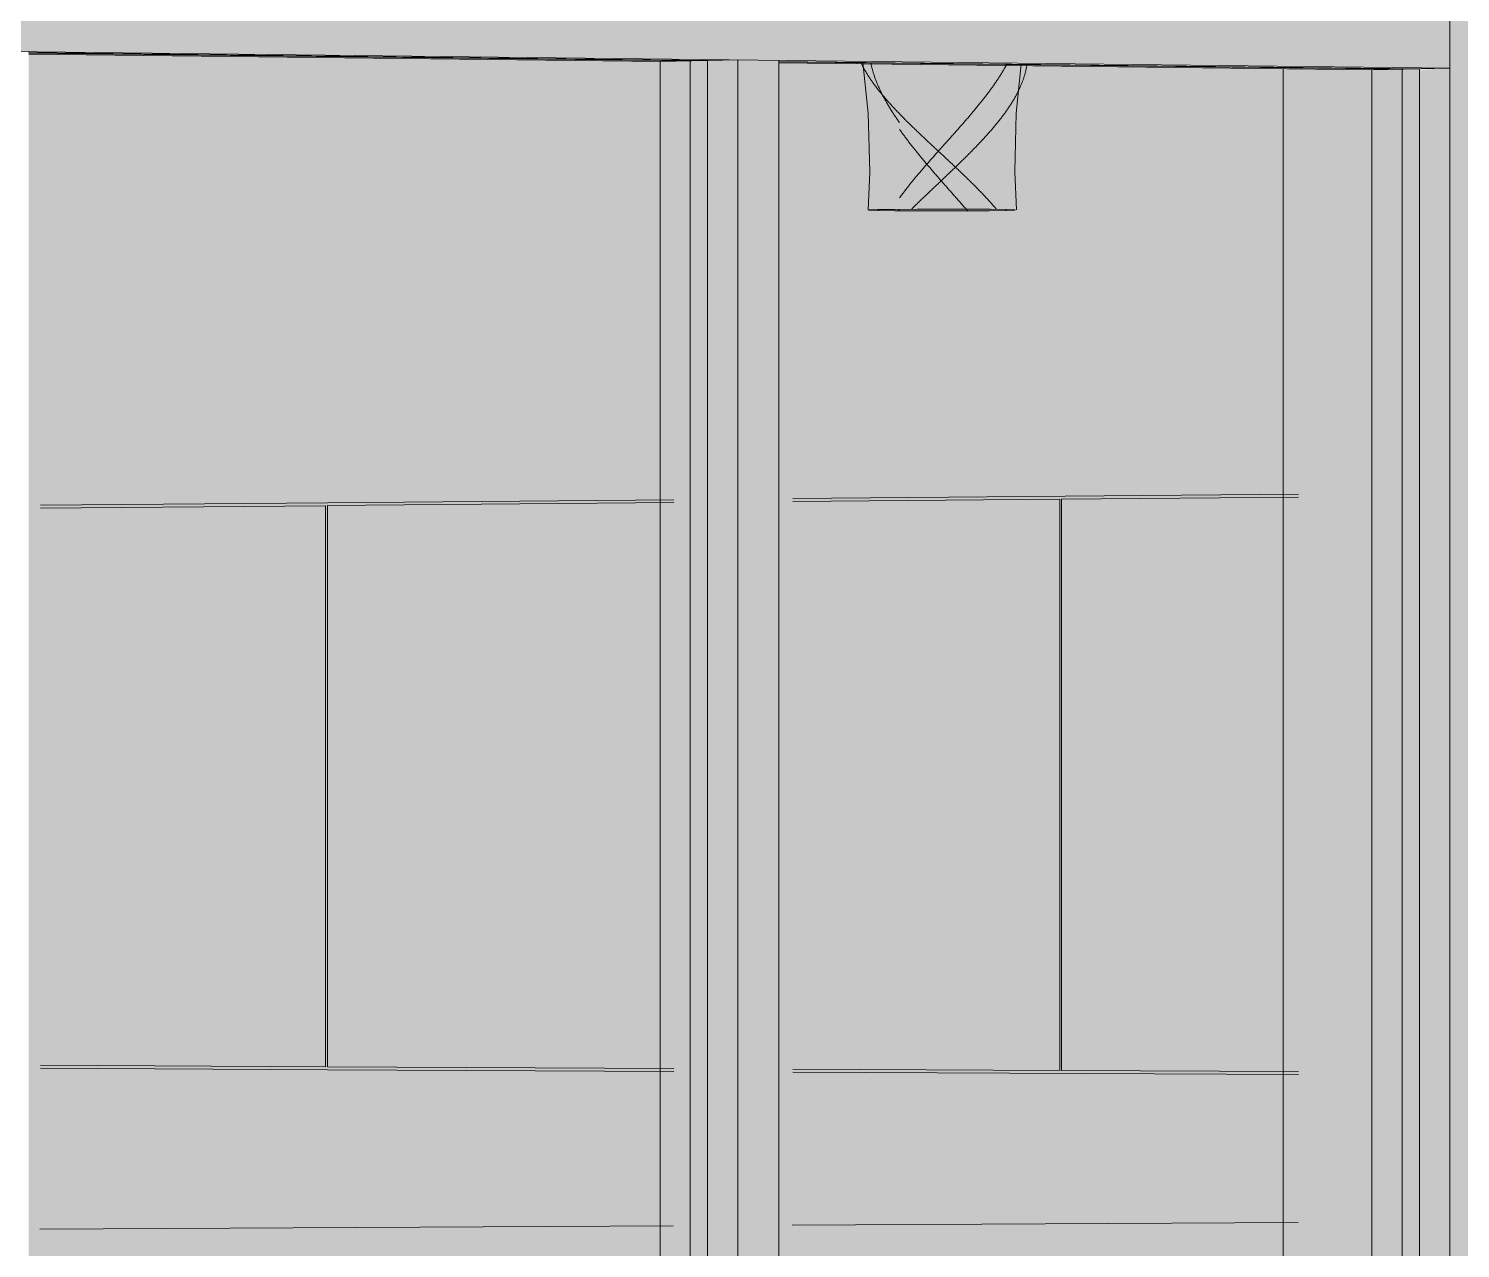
# Model space of a CAD drawing. Header units: inches. Extents: x 31155.6 to 31160.43, y 58.98 to 66.18.
# Drawn here: x 31157.47367 to 31157.50667, y 65.9911 to 66.01922 of the extents above; entities that cross this region are included whole.
import ezdxf

# ---------------------------------------------------------------- set-up
doc = ezdxf.new("R2010")
doc.units = ezdxf.units.IN
doc.header["$MEASUREMENT"] = 0
for name, color, linetype, lineweight in [('A-FLOR-HRAL', 11, 'Continuous', 9), ('A-GLAZ-CURT', 52, 'Continuous', 9), ('A-GLAZ-CWMG', 51, 'Continuous', 9), ('A-WALL-PATT', 111, 'Continuous', 13), ('L-SITE-WALL', 31, 'Continuous', 13), ('Q-SPCQ', 91, 'Continuous', 9), ('S-BEAM', 12, 'Continuous', 9)]:
    doc.layers.add(name, color=color, linetype=linetype, lineweight=lineweight)

# ---------------------------------------------------------------- blocks, each defined once
blk = doc.blocks.new('FP_29-Looking North West')
at = {"layer": 'Q-SPCQ'}
for p, q in [((-3322.761418, 66.018439), (-3322.761416, 66.01842)), ((-3322.761416, 66.01842), (-3322.761414, 66.018401)), ((-3322.761332, 66.018429), (-3322.761324, 66.018411)), ((-3322.761324, 66.018411), (-3322.761315, 66.018393)), ((-3322.761315, 66.018393), (-3322.761306, 66.018374)), ((-3322.761306, 66.018374), (-3322.761296, 66.018356)), ((-3322.761296, 66.018356), (-3322.761287, 66.018338)), ((-3322.761287, 66.018338), (-3322.761277, 66.01832)), ((-3322.761277, 66.01832), (-3322.761267, 66.018301)), ((-3322.761267, 66.018301), (-3322.761257, 66.018283)), ((-3322.761257, 66.018283), (-3322.761247, 66.018265)), ((-3322.761247, 66.018265), (-3322.761236, 66.018247)), ((-3322.761236, 66.018247), (-3322.761225, 66.018228)), ((-3322.761225, 66.018228), (-3322.761215, 66.01821)), ((-3322.761215, 66.01821), (-3322.761204, 66.018192)), ((-3322.761204, 66.018192), (-3322.761192, 66.018173)), ((-3322.761192, 66.018173), (-3322.761181, 66.018155)), ((-3322.761181, 66.018155), (-3322.76117, 66.018137)), ((-3322.76117, 66.018137), (-3322.761158, 66.018118)), ((-3322.761158, 66.018118), (-3322.761146, 66.0181)), ((-3322.761146, 66.0181), (-3322.761134, 66.018082)), ((-3322.761134, 66.018082), (-3322.761122, 66.018063)), ((-3322.761122, 66.018063), (-3322.761109, 66.018045)), ((-3322.761109, 66.018045), (-3322.761097, 66.018027)), ((-3322.761097, 66.018027), (-3322.761084, 66.018008)), ((-3322.761084, 66.018008), (-3322.761071, 66.01799)), ((-3322.761071, 66.01799), (-3322.761058, 66.017972)), ((-3322.761058, 66.017972), (-3322.761045, 66.017953)), ((-3322.761045, 66.017953), (-3322.761032, 66.017935)), ((-3322.761032, 66.017935), (-3322.761018, 66.017917)), ((-3322.761018, 66.017917), (-3322.761005, 66.017898)), ((-3322.761005, 66.017898), (-3322.760991, 66.01788)), ((-3322.760991, 66.01788), (-3322.760977, 66.017861)), ((-3322.760977, 66.017861), (-3322.760963, 66.017843)), ((-3322.760963, 66.017843), (-3322.760948, 66.017825)), ((-3322.760948, 66.017825), (-3322.760934, 66.017806)), ((-3322.760934, 66.017806), (-3322.76092, 66.017788)), ((-3322.76092, 66.017788), (-3322.760905, 66.017769)), ((-3322.760905, 66.017769), (-3322.76089, 66.017751)), ((-3322.76089, 66.017751), (-3322.760875, 66.017733)), ((-3322.760875, 66.017733), (-3322.76086, 66.017714)), ((-3322.76086, 66.017714), (-3322.760845, 66.017696)), ((-3322.760845, 66.017696), (-3322.76083, 66.017677)), ((-3322.76083, 66.017677), (-3322.760814, 66.017659)), ((-3322.760814, 66.017659), (-3322.760799, 66.01764)), ((-3322.760799, 66.01764), (-3322.760783, 66.017622)), ((-3322.760783, 66.017622), (-3322.760767, 66.017604)), ((-3322.760767, 66.017604), (-3322.760751, 66.017585)), ((-3322.760751, 66.017585), (-3322.760735, 66.017567)), ((-3322.760735, 66.017567), (-3322.760719, 66.017548)), ((-3322.760719, 66.017548), (-3322.760702, 66.01753)), ((-3322.760702, 66.01753), (-3322.760686, 66.017511)), ((-3322.760686, 66.017511), (-3322.760669, 66.017493)), ((-3322.760669, 66.017493), (-3322.760653, 66.017474)), ((-3322.760653, 66.017474), (-3322.760636, 66.017456)), ((-3322.760636, 66.017456), (-3322.760619, 66.017437)), ((-3322.760619, 66.017437), (-3322.760602, 66.017419)), ((-3322.760602, 66.017419), (-3322.760585, 66.0174)), ((-3322.760585, 66.0174), (-3322.760568, 66.017382)), ((-3322.760568, 66.017382), (-3322.76055, 66.017363)), ((-3322.76055, 66.017363), (-3322.760533, 66.017345)), ((-3322.760533, 66.017345), (-3322.760515, 66.017326)), ((-3322.760515, 66.017326), (-3322.760498, 66.017308)), ((-3322.760498, 66.017308), (-3322.76048, 66.017289)), ((-3322.76048, 66.017289), (-3322.760462, 66.017271)), ((-3322.760462, 66.017271), (-3322.760444, 66.017252)), ((-3322.760444, 66.017252), (-3322.760426, 66.017234)), ((-3322.760426, 66.017234), (-3322.760408, 66.017215)), ((-3322.760408, 66.017215), (-3322.76039, 66.017197)), ((-3322.76039, 66.017197), (-3322.760372, 66.017178)), ((-3322.760372, 66.017178), (-3322.760354, 66.017159)), ((-3322.760354, 66.017159), (-3322.760335, 66.017141)), ((-3322.760335, 66.017141), (-3322.760317, 66.017122)), ((-3322.760317, 66.017122), (-3322.760298, 66.017104)), ((-3322.760298, 66.017104), (-3322.76028, 66.017085)), ((-3322.76028, 66.017085), (-3322.760261, 66.017067)), ((-3322.760261, 66.017067), (-3322.760242, 66.017048)), ((-3322.760242, 66.017048), (-3322.760223, 66.017029)), ((-3322.760223, 66.017029), (-3322.760204, 66.017011)), ((-3322.760204, 66.017011), (-3322.760185, 66.016992)), ((-3322.760185, 66.016992), (-3322.760166, 66.016974)), ((-3322.760166, 66.016974), (-3322.760147, 66.016955)), ((-3322.760147, 66.016955), (-3322.760128, 66.016936)), ((-3322.760128, 66.016936), (-3322.760109, 66.016918)), ((-3322.760109, 66.016918), (-3322.76009, 66.016899)), ((-3322.76009, 66.016899), (-3322.76007, 66.016881)), ((-3322.76007, 66.016881), (-3322.760051, 66.016862)), ((-3322.760051, 66.016862), (-3322.760032, 66.016843)), ((-3322.760032, 66.016843), (-3322.760012, 66.016825)), ((-3322.758358, 66.016843), (-3322.758375, 66.016824)), ((-3322.758342, 66.016862), (-3322.758358, 66.016843)), ((-3322.758325, 66.016881), (-3322.758342, 66.016862)), ((-3322.758309, 66.0169), (-3322.758325, 66.016881)), ((-3322.758293, 66.016918), (-3322.758309, 66.0169)), ((-3322.758277, 66.016937), (-3322.758293, 66.016918)), ((-3322.760012, 66.016825), (-3322.759993, 66.016806)), ((-3322.759993, 66.016806), (-3322.759973, 66.016788)), ((-3322.759973, 66.016788), (-3322.759953, 66.016769)), ((-3322.759953, 66.016769), (-3322.759934, 66.01675)), ((-3322.759934, 66.01675), (-3322.759914, 66.016732)), ((-3322.759914, 66.016732), (-3322.759894, 66.016713)), ((-3322.759894, 66.016713), (-3322.759874, 66.016694)), ((-3322.759874, 66.016694), (-3322.759855, 66.016676)), ((-3322.759855, 66.016676), (-3322.759835, 66.016657)), ((-3322.759835, 66.016657), (-3322.759815, 66.016638)), ((-3322.759815, 66.016638), (-3322.759795, 66.01662)), ((-3322.759795, 66.01662), (-3322.759775, 66.016601)), ((-3322.759775, 66.016601), (-3322.759755, 66.016582)), ((-3322.759755, 66.016582), (-3322.759735, 66.016564)), ((-3322.759735, 66.016564), (-3322.759715, 66.016545)), ((-3322.759715, 66.016545), (-3322.759695, 66.016526)), ((-3322.759695, 66.016526), (-3322.759675, 66.016508)), ((-3322.759675, 66.016508), (-3322.759655, 66.016489)), ((-3322.75867, 66.016504), (-3322.758688, 66.016485)), ((-3322.758652, 66.016523), (-3322.75867, 66.016504)), ((-3322.758634, 66.016542), (-3322.758652, 66.016523)), ((-3322.758616, 66.016561), (-3322.758634, 66.016542)), ((-3322.758598, 66.01658), (-3322.758616, 66.016561)), ((-3322.75858, 66.016599), (-3322.758598, 66.01658)), ((-3322.758563, 66.016617), (-3322.75858, 66.016599)), ((-3322.758545, 66.016636), (-3322.758563, 66.016617)), ((-3322.758528, 66.016655), (-3322.758545, 66.016636)), ((-3322.75851, 66.016674), (-3322.758528, 66.016655)), ((-3322.758493, 66.016693), (-3322.75851, 66.016674)), ((-3322.758476, 66.016712), (-3322.758493, 66.016693)), ((-3322.758459, 66.01673), (-3322.758476, 66.016712)), ((-3322.758442, 66.016749), (-3322.758459, 66.01673)), ((-3322.758425, 66.016768), (-3322.758442, 66.016749)), ((-3322.758408, 66.016787), (-3322.758425, 66.016768)), ((-3322.758391, 66.016806), (-3322.758408, 66.016787)), ((-3322.758375, 66.016824), (-3322.758391, 66.016806)), ((-3322.759655, 66.016489), (-3322.759635, 66.01647)), ((-3322.759635, 66.01647), (-3322.759615, 66.016452)), ((-3322.759615, 66.016452), (-3322.759595, 66.016433)), ((-3322.759595, 66.016433), (-3322.759574, 66.016414)), ((-3322.759574, 66.016414), (-3322.759554, 66.016395)), ((-3322.759554, 66.016395), (-3322.759534, 66.016377)), ((-3322.759534, 66.016377), (-3322.759514, 66.016358)), ((-3322.759514, 66.016358), (-3322.759494, 66.016339)), ((-3322.759494, 66.016339), (-3322.759474, 66.016321)), ((-3322.759474, 66.016321), (-3322.759454, 66.016302)), ((-3322.759454, 66.016302), (-3322.759433, 66.016283)), ((-3322.759433, 66.016283), (-3322.759413, 66.016264)), ((-3322.759413, 66.016264), (-3322.759393, 66.016246)), ((-3322.759393, 66.016246), (-3322.759373, 66.016227)), ((-3322.759373, 66.016227), (-3322.759353, 66.016208)), ((-3322.759353, 66.016208), (-3322.759333, 66.01619)), ((-3322.759333, 66.01619), (-3322.759313, 66.016171)), ((-3322.759313, 66.016171), (-3322.759293, 66.016152)), ((-3322.758988, 66.016183), (-3322.759008, 66.016164)), ((-3322.758969, 66.016202), (-3322.758988, 66.016183)), ((-3322.75895, 66.016221), (-3322.758969, 66.016202)), ((-3322.758931, 66.01624), (-3322.75895, 66.016221)), ((-3322.758912, 66.016259), (-3322.758931, 66.01624)), ((-3322.758893, 66.016278), (-3322.758912, 66.016259)), ((-3322.758874, 66.016297), (-3322.758893, 66.016278)), ((-3322.758855, 66.016315), (-3322.758874, 66.016297)), ((-3322.758836, 66.016334), (-3322.758855, 66.016315)), ((-3322.758817, 66.016353), (-3322.758836, 66.016334)), ((-3322.758799, 66.016372), (-3322.758817, 66.016353)), ((-3322.75878, 66.016391), (-3322.758799, 66.016372)), ((-3322.758761, 66.01641), (-3322.75878, 66.016391)), ((-3322.758743, 66.016429), (-3322.758761, 66.01641)), ((-3322.758725, 66.016448), (-3322.758743, 66.016429)), ((-3322.758706, 66.016467), (-3322.758725, 66.016448)), ((-3322.758688, 66.016485), (-3322.758706, 66.016467)), ((-3322.759342, 66.015842), (-3322.759362, 66.015823)), ((-3322.759322, 66.015861), (-3322.759342, 66.015842)), ((-3322.759302, 66.01588), (-3322.759322, 66.015861)), ((-3322.759282, 66.015899), (-3322.759302, 66.01588)), ((-3322.759293, 66.016152), (-3322.759273, 66.016133)), ((-3322.759262, 66.015918), (-3322.759282, 66.015899)), ((-3322.759273, 66.016133), (-3322.759253, 66.016115)), ((-3322.759242, 66.015937), (-3322.759262, 66.015918)), ((-3322.759253, 66.016115), (-3322.759233, 66.016096)), ((-3322.759223, 66.015956), (-3322.759242, 66.015937)), ((-3322.759233, 66.016096), (-3322.759213, 66.016077)), ((-3322.759203, 66.015975), (-3322.759223, 66.015956)), ((-3322.759213, 66.016077), (-3322.759193, 66.016058)), ((-3322.759183, 66.015994), (-3322.759203, 66.015975)), ((-3322.759193, 66.016058), (-3322.759173, 66.01604)), ((-3322.759163, 66.016013), (-3322.759183, 66.015994)), ((-3322.759173, 66.01604), (-3322.759153, 66.016021)), ((-3322.759144, 66.016032), (-3322.759163, 66.016013)), ((-3322.759153, 66.016021), (-3322.759133, 66.016002)), ((-3322.759124, 66.016051), (-3322.759144, 66.016032)), ((-3322.759133, 66.016002), (-3322.759113, 66.015983)), ((-3322.759105, 66.01607), (-3322.759124, 66.016051)), ((-3322.759113, 66.015983), (-3322.759093, 66.015964)), ((-3322.759085, 66.016088), (-3322.759105, 66.01607)), ((-3322.759093, 66.015964), (-3322.759073, 66.015946)), ((-3322.759066, 66.016107), (-3322.759085, 66.016088)), ((-3322.759073, 66.015946), (-3322.759054, 66.015927)), ((-3322.759046, 66.016126), (-3322.759066, 66.016107)), ((-3322.759054, 66.015927), (-3322.759034, 66.015908)), ((-3322.759027, 66.016145), (-3322.759046, 66.016126)), ((-3322.759034, 66.015908), (-3322.759014, 66.015889)), ((-3322.759008, 66.016164), (-3322.759027, 66.016145)), ((-3322.759014, 66.015889), (-3322.758995, 66.015871)), ((-3322.758995, 66.015871), (-3322.758975, 66.015852)), ((-3322.758975, 66.015852), (-3322.758956, 66.015833)), ((-3322.759682, 66.01552), (-3322.759702, 66.015501)), ((-3322.759662, 66.015539), (-3322.759682, 66.01552)), ((-3322.759642, 66.015558), (-3322.759662, 66.015539)), ((-3322.759622, 66.015577), (-3322.759642, 66.015558)), ((-3322.759602, 66.015596), (-3322.759622, 66.015577)), ((-3322.759582, 66.015614), (-3322.759602, 66.015596)), ((-3322.759562, 66.015633), (-3322.759582, 66.015614)), ((-3322.759542, 66.015652), (-3322.759562, 66.015633)), ((-3322.759522, 66.015671), (-3322.759542, 66.015652)), ((-3322.759502, 66.01569), (-3322.759522, 66.015671)), ((-3322.759482, 66.015709), (-3322.759502, 66.01569)), ((-3322.759462, 66.015728), (-3322.759482, 66.015709)), ((-3322.759442, 66.015747), (-3322.759462, 66.015728)), ((-3322.759422, 66.015766), (-3322.759442, 66.015747)), ((-3322.759402, 66.015785), (-3322.759422, 66.015766)), ((-3322.759382, 66.015804), (-3322.759402, 66.015785)), ((-3322.759362, 66.015823), (-3322.759382, 66.015804)), ((-3322.758956, 66.015833), (-3322.758936, 66.015814)), ((-3322.758936, 66.015814), (-3322.758917, 66.015796)), ((-3322.758917, 66.015796), (-3322.758897, 66.015777)), ((-3322.758897, 66.015777), (-3322.758878, 66.015758)), ((-3322.758878, 66.015758), (-3322.758859, 66.015739)), ((-3322.758859, 66.015739), (-3322.75884, 66.01572)), ((-3322.75884, 66.01572), (-3322.75882, 66.015702)), ((-3322.75882, 66.015702), (-3322.758801, 66.015683)), ((-3322.758801, 66.015683), (-3322.758782, 66.015664)), ((-3322.758782, 66.015664), (-3322.758763, 66.015645)), ((-3322.758763, 66.015645), (-3322.758744, 66.015626)), ((-3322.758744, 66.015626), (-3322.758726, 66.015608)), ((-3322.758726, 66.015608), (-3322.758707, 66.015589)), ((-3322.758707, 66.015589), (-3322.758688, 66.01557)), ((-3322.758688, 66.01557), (-3322.758669, 66.015551)), ((-3322.758669, 66.015551), (-3322.758651, 66.015532)), ((-3322.758651, 66.015532), (-3322.758632, 66.015514)), ((-3322.758632, 66.015514), (-3322.758614, 66.015495)), ((-3322.76004, 66.015177), (-3322.76006, 66.015158)), ((-3322.76002, 66.015196), (-3322.76004, 66.015177)), ((-3322.760001, 66.015215), (-3322.76002, 66.015196)), ((-3322.759981, 66.015235), (-3322.760001, 66.015215)), ((-3322.759961, 66.015254), (-3322.759981, 66.015235)), ((-3322.759941, 66.015273), (-3322.759961, 66.015254)), ((-3322.759922, 66.015292), (-3322.759941, 66.015273)), ((-3322.759902, 66.015311), (-3322.759922, 66.015292)), ((-3322.759882, 66.01533), (-3322.759902, 66.015311)), ((-3322.759862, 66.015349), (-3322.759882, 66.01533)), ((-3322.759842, 66.015368), (-3322.759862, 66.015349)), ((-3322.759822, 66.015387), (-3322.759842, 66.015368)), ((-3322.759802, 66.015406), (-3322.759822, 66.015387)), ((-3322.759782, 66.015425), (-3322.759802, 66.015406)), ((-3322.759762, 66.015444), (-3322.759782, 66.015425)), ((-3322.759742, 66.015463), (-3322.759762, 66.015444)), ((-3322.759722, 66.015482), (-3322.759742, 66.015463)), ((-3322.759702, 66.015501), (-3322.759722, 66.015482)), ((-3322.758614, 66.015495), (-3322.758596, 66.015476)), ((-3322.758596, 66.015476), (-3322.758577, 66.015457)), ((-3322.758577, 66.015457), (-3322.758559, 66.015438)), ((-3322.758559, 66.015438), (-3322.758541, 66.015419)), ((-3322.758541, 66.015419), (-3322.758523, 66.015401)), ((-3322.758523, 66.015401), (-3322.758505, 66.015382)), ((-3322.758505, 66.015382), (-3322.758488, 66.015363)), ((-3322.758488, 66.015363), (-3322.75847, 66.015344)), ((-3322.75847, 66.015344), (-3322.758452, 66.015325)), ((-3322.758452, 66.015325), (-3322.758435, 66.015306)), ((-3322.758435, 66.015306), (-3322.758417, 66.015288)), ((-3322.758417, 66.015288), (-3322.7584, 66.015269)), ((-3322.7584, 66.015269), (-3322.758383, 66.01525)), ((-3322.758383, 66.01525), (-3322.758366, 66.015231)), ((-3322.758366, 66.015231), (-3322.758349, 66.015212)), ((-3322.758349, 66.015212), (-3322.758332, 66.015194)), ((-3322.758332, 66.015194), (-3322.758315, 66.015175)), ((-3322.760138, 66.015082), (-3322.760157, 66.015063)), ((-3322.760118, 66.015101), (-3322.760138, 66.015082)), ((-3322.760099, 66.01512), (-3322.760118, 66.015101)), ((-3322.760079, 66.015139), (-3322.760099, 66.01512)), ((-3322.76006, 66.015158), (-3322.760079, 66.015139)), ((-3322.758315, 66.015175), (-3322.758298, 66.015156)), ((-3322.758298, 66.015156), (-3322.758282, 66.015137)), ((-3322.758282, 66.015137), (-3322.758265, 66.015118))]:
    blk.add_line(p, q, dxfattribs=at)
blk.add_polyline3d([(-3322.761285, 66.018437, 0), (-3322.761163, 66.017266, 0), (-3322.761131, 66.015913, 0), (-3322.761168, 66.015032, 0)], dxfattribs=at)
blk = doc.blocks.new('FP_30-Looking North West')
at = {"layer": 'Q-SPCQ'}
for p, q in [((-3322.757558, 66.018149), (-3322.757563, 66.018131)), ((-3322.757552, 66.018168), (-3322.757558, 66.018149)), ((-3322.757547, 66.018186), (-3322.757552, 66.018168)), ((-3322.757543, 66.018205), (-3322.757547, 66.018186)), ((-3322.757538, 66.018223), (-3322.757543, 66.018205)), ((-3322.757534, 66.018242), (-3322.757538, 66.018223)), ((-3322.757529, 66.01826), (-3322.757534, 66.018242)), ((-3322.757525, 66.018279), (-3322.757529, 66.01826)), ((-3322.757522, 66.018297), (-3322.757525, 66.018279)), ((-3322.757518, 66.018316), (-3322.757522, 66.018297)), ((-3322.757515, 66.018334), (-3322.757518, 66.018316)), ((-3322.757511, 66.018353), (-3322.757515, 66.018334)), ((-3322.757508, 66.018371), (-3322.757511, 66.018353)), ((-3322.757506, 66.018389), (-3322.757508, 66.018371)), ((-3322.757677, 66.017834), (-3322.757686, 66.017815)), ((-3322.757668, 66.017853), (-3322.757677, 66.017834)), ((-3322.75766, 66.017871), (-3322.757668, 66.017853)), ((-3322.757652, 66.01789), (-3322.75766, 66.017871)), ((-3322.757644, 66.017908), (-3322.757652, 66.01789)), ((-3322.757636, 66.017927), (-3322.757644, 66.017908)), ((-3322.757629, 66.017945), (-3322.757636, 66.017927)), ((-3322.757621, 66.017964), (-3322.757629, 66.017945)), ((-3322.757614, 66.017983), (-3322.757621, 66.017964)), ((-3322.757607, 66.018001), (-3322.757614, 66.017983)), ((-3322.7576, 66.01802), (-3322.757607, 66.018001)), ((-3322.757593, 66.018038), (-3322.7576, 66.01802)), ((-3322.757587, 66.018057), (-3322.757593, 66.018038)), ((-3322.757581, 66.018075), (-3322.757587, 66.018057)), ((-3322.757575, 66.018094), (-3322.757581, 66.018075)), ((-3322.757569, 66.018112), (-3322.757575, 66.018094)), ((-3322.757563, 66.018131), (-3322.757569, 66.018112)), ((-3322.757861, 66.017499), (-3322.757872, 66.01748)), ((-3322.757849, 66.017518), (-3322.757861, 66.017499)), ((-3322.757837, 66.017536), (-3322.757849, 66.017518)), ((-3322.757826, 66.017555), (-3322.757837, 66.017536)), ((-3322.757815, 66.017573), (-3322.757826, 66.017555)), ((-3322.757804, 66.017592), (-3322.757815, 66.017573)), ((-3322.757793, 66.017611), (-3322.757804, 66.017592)), ((-3322.757783, 66.017629), (-3322.757793, 66.017611)), ((-3322.757772, 66.017648), (-3322.757783, 66.017629)), ((-3322.757762, 66.017667), (-3322.757772, 66.017648)), ((-3322.757752, 66.017685), (-3322.757762, 66.017667)), ((-3322.757742, 66.017704), (-3322.757752, 66.017685)), ((-3322.757732, 66.017722), (-3322.757742, 66.017704)), ((-3322.757722, 66.017741), (-3322.757732, 66.017722)), ((-3322.757713, 66.01776), (-3322.757722, 66.017741)), ((-3322.757704, 66.017778), (-3322.757713, 66.01776)), ((-3322.757695, 66.017797), (-3322.757704, 66.017778)), ((-3322.757686, 66.017815), (-3322.757695, 66.017797)), ((-3322.758096, 66.017162), (-3322.75811, 66.017144)), ((-3322.758082, 66.017181), (-3322.758096, 66.017162)), ((-3322.758067, 66.0172), (-3322.758082, 66.017181)), ((-3322.758053, 66.017219), (-3322.758067, 66.0172)), ((-3322.758039, 66.017237), (-3322.758053, 66.017219)), ((-3322.758026, 66.017256), (-3322.758039, 66.017237)), ((-3322.758012, 66.017275), (-3322.758026, 66.017256)), ((-3322.757999, 66.017293), (-3322.758012, 66.017275)), ((-3322.757985, 66.017312), (-3322.757999, 66.017293)), ((-3322.757972, 66.017331), (-3322.757985, 66.017312)), ((-3322.757959, 66.017349), (-3322.757972, 66.017331)), ((-3322.757946, 66.017368), (-3322.757959, 66.017349)), ((-3322.757934, 66.017387), (-3322.757946, 66.017368)), ((-3322.757921, 66.017406), (-3322.757934, 66.017387)), ((-3322.757909, 66.017424), (-3322.757921, 66.017406)), ((-3322.757896, 66.017443), (-3322.757909, 66.017424)), ((-3322.757884, 66.017462), (-3322.757896, 66.017443)), ((-3322.757872, 66.01748), (-3322.757884, 66.017462)), ((-3322.758262, 66.016956), (-3322.758277, 66.016937)), ((-3322.758246, 66.016975), (-3322.758262, 66.016956)), ((-3322.75823, 66.016994), (-3322.758246, 66.016975)), ((-3322.758215, 66.017012), (-3322.75823, 66.016994)), ((-3322.7582, 66.017031), (-3322.758215, 66.017012)), ((-3322.758184, 66.01705), (-3322.7582, 66.017031)), ((-3322.758169, 66.017069), (-3322.758184, 66.01705)), ((-3322.758154, 66.017087), (-3322.758169, 66.017069)), ((-3322.758139, 66.017106), (-3322.758154, 66.017087)), ((-3322.758125, 66.017125), (-3322.758139, 66.017106)), ((-3322.75811, 66.017144), (-3322.758125, 66.017125)), ((-3322.758265, 66.015118), (-3322.758253, 66.015104)), ((-3322.758253, 66.015104), (-3322.75824, 66.01509)), ((-3322.75824, 66.01509), (-3322.758228, 66.015075)), ((-3322.758228, 66.015075), (-3322.758216, 66.015061))]:
    blk.add_line(p, q, dxfattribs=at)
blk.add_polyline3d([(-3322.757638, 66.018394, 0), (-3322.757755, 66.01727, 0), (-3322.757787, 66.015917, 0), (-3322.75775, 66.015035, 0)], dxfattribs=at)
blk = doc.blocks.new('FP_31-Looking North West')
at = {"layer": 'Q-SPCQ'}
for p, q in [((-3322.761105, 66.018426), (-3322.761101, 66.018407)), ((-3322.761101, 66.018407), (-3322.761097, 66.018388)), ((-3322.761097, 66.018388), (-3322.761093, 66.018369)), ((-3322.761093, 66.018369), (-3322.761089, 66.01835)), ((-3322.761089, 66.01835), (-3322.761084, 66.01833)), ((-3322.761084, 66.01833), (-3322.761079, 66.018311)), ((-3322.761079, 66.018311), (-3322.761074, 66.018292)), ((-3322.761074, 66.018292), (-3322.761069, 66.018273)), ((-3322.761069, 66.018273), (-3322.761064, 66.018254)), ((-3322.761064, 66.018254), (-3322.761058, 66.018235)), ((-3322.761058, 66.018235), (-3322.761053, 66.018216)), ((-3322.761053, 66.018216), (-3322.761047, 66.018197)), ((-3322.761047, 66.018197), (-3322.761041, 66.018178)), ((-3322.761041, 66.018178), (-3322.761035, 66.018159)), ((-3322.761035, 66.018159), (-3322.761029, 66.018139)), ((-3322.761029, 66.018139), (-3322.761022, 66.01812)), ((-3322.761022, 66.01812), (-3322.761016, 66.018101)), ((-3322.761016, 66.018101), (-3322.761009, 66.018082)), ((-3322.761009, 66.018082), (-3322.761002, 66.018063)), ((-3322.761002, 66.018063), (-3322.760995, 66.018044)), ((-3322.760995, 66.018044), (-3322.760988, 66.018025)), ((-3322.760988, 66.018025), (-3322.760981, 66.018006)), ((-3322.760981, 66.018006), (-3322.760973, 66.017987)), ((-3322.760973, 66.017987), (-3322.760965, 66.017967)), ((-3322.760965, 66.017967), (-3322.760958, 66.017948)), ((-3322.760958, 66.017948), (-3322.76095, 66.017929)), ((-3322.76095, 66.017929), (-3322.760942, 66.01791)), ((-3322.760942, 66.01791), (-3322.760933, 66.017891)), ((-3322.760933, 66.017891), (-3322.760925, 66.017872)), ((-3322.760925, 66.017872), (-3322.760916, 66.017853)), ((-3322.760916, 66.017853), (-3322.760908, 66.017834)), ((-3322.760908, 66.017834), (-3322.760899, 66.017815)), ((-3322.760899, 66.017815), (-3322.76089, 66.017796)), ((-3322.76089, 66.017796), (-3322.760881, 66.017776)), ((-3322.760881, 66.017776), (-3322.760872, 66.017757)), ((-3322.760872, 66.017757), (-3322.760862, 66.017738)), ((-3322.760862, 66.017738), (-3322.760853, 66.017719)), ((-3322.760853, 66.017719), (-3322.760843, 66.0177)), ((-3322.760843, 66.0177), (-3322.760833, 66.017681)), ((-3322.760833, 66.017681), (-3322.760824, 66.017662)), ((-3322.760824, 66.017662), (-3322.760814, 66.017643)), ((-3322.760814, 66.017643), (-3322.760803, 66.017624)), ((-3322.760803, 66.017624), (-3322.760793, 66.017605)), ((-3322.760793, 66.017605), (-3322.760783, 66.017585)), ((-3322.760783, 66.017585), (-3322.760772, 66.017566)), ((-3322.760772, 66.017566), (-3322.760762, 66.017547)), ((-3322.760762, 66.017547), (-3322.760751, 66.017528)), ((-3322.760751, 66.017528), (-3322.76074, 66.017509)), ((-3322.76074, 66.017509), (-3322.760729, 66.01749)), ((-3322.760729, 66.01749), (-3322.760718, 66.017471)), ((-3322.760718, 66.017471), (-3322.760706, 66.017452)), ((-3322.760706, 66.017452), (-3322.760695, 66.017433)), ((-3322.760695, 66.017433), (-3322.760684, 66.017414)), ((-3322.760684, 66.017414), (-3322.760672, 66.017394)), ((-3322.760672, 66.017394), (-3322.76066, 66.017375)), ((-3322.76066, 66.017375), (-3322.760648, 66.017356)), ((-3322.760648, 66.017356), (-3322.760637, 66.017337)), ((-3322.760637, 66.017337), (-3322.760625, 66.017318)), ((-3322.760625, 66.017318), (-3322.760612, 66.017299)), ((-3322.760612, 66.017299), (-3322.7606, 66.01728)), ((-3322.7606, 66.01728), (-3322.760588, 66.017261)), ((-3322.760588, 66.017261), (-3322.760575, 66.017242)), ((-3322.760575, 66.017242), (-3322.760563, 66.017223)), ((-3322.760563, 66.017223), (-3322.76055, 66.017204)), ((-3322.76055, 66.017204), (-3322.760537, 66.017185)), ((-3322.760537, 66.017185), (-3322.760524, 66.017165)), ((-3322.760524, 66.017165), (-3322.760511, 66.017146)), ((-3322.760511, 66.017146), (-3322.760498, 66.017127)), ((-3322.760498, 66.017127), (-3322.760485, 66.017108)), ((-3322.760485, 66.017108), (-3322.760472, 66.017089)), ((-3322.760472, 66.017089), (-3322.760459, 66.01707)), ((-3322.760459, 66.01707), (-3322.760445, 66.017051)), ((-3322.760465, 66.015023), (-3322.760476, 66.015009)), ((-3322.760455, 66.015038), (-3322.760465, 66.015023))]:
    blk.add_line(p, q, dxfattribs=at)
blk = doc.blocks.new('FP_32-Looking North West')
at = {"layer": 'Q-SPCQ'}
for p, q in [((-3322.758107, 66.018159), (-3322.758119, 66.018141)), ((-3322.758096, 66.018178), (-3322.758107, 66.018159)), ((-3322.758084, 66.018197), (-3322.758096, 66.018178)), ((-3322.758073, 66.018216), (-3322.758084, 66.018197)), ((-3322.758061, 66.018235), (-3322.758073, 66.018216)), ((-3322.75805, 66.018254), (-3322.758061, 66.018235)), ((-3322.758039, 66.018272), (-3322.75805, 66.018254)), ((-3322.758028, 66.018291), (-3322.758039, 66.018272)), ((-3322.758017, 66.01831), (-3322.758028, 66.018291)), ((-3322.758007, 66.018329), (-3322.758017, 66.01831)), ((-3322.757996, 66.018348), (-3322.758007, 66.018329)), ((-3322.757986, 66.018367), (-3322.757996, 66.018348)), ((-3322.757976, 66.018385), (-3322.757986, 66.018367)), ((-3322.757966, 66.018404), (-3322.757976, 66.018385)), ((-3322.758337, 66.017821), (-3322.758351, 66.017802)), ((-3322.758323, 66.017839), (-3322.758337, 66.017821)), ((-3322.75831, 66.017858), (-3322.758323, 66.017839)), ((-3322.758296, 66.017877), (-3322.75831, 66.017858)), ((-3322.758283, 66.017896), (-3322.758296, 66.017877)), ((-3322.75827, 66.017915), (-3322.758283, 66.017896)), ((-3322.758256, 66.017933), (-3322.75827, 66.017915)), ((-3322.758243, 66.017952), (-3322.758256, 66.017933)), ((-3322.75823, 66.017971), (-3322.758243, 66.017952)), ((-3322.758218, 66.01799), (-3322.75823, 66.017971)), ((-3322.758205, 66.018009), (-3322.758218, 66.01799)), ((-3322.758192, 66.018028), (-3322.758205, 66.018009)), ((-3322.75818, 66.018046), (-3322.758192, 66.018028)), ((-3322.758167, 66.018065), (-3322.75818, 66.018046)), ((-3322.758155, 66.018084), (-3322.758167, 66.018065)), ((-3322.758143, 66.018103), (-3322.758155, 66.018084)), ((-3322.758131, 66.018122), (-3322.758143, 66.018103)), ((-3322.758119, 66.018141), (-3322.758131, 66.018122)), ((-3322.758582, 66.017501), (-3322.758598, 66.017482)), ((-3322.758567, 66.017519), (-3322.758582, 66.017501)), ((-3322.758552, 66.017538), (-3322.758567, 66.017519)), ((-3322.758537, 66.017557), (-3322.758552, 66.017538)), ((-3322.758523, 66.017576), (-3322.758537, 66.017557)), ((-3322.758508, 66.017595), (-3322.758523, 66.017576)), ((-3322.758493, 66.017614), (-3322.758508, 66.017595)), ((-3322.758478, 66.017632), (-3322.758493, 66.017614)), ((-3322.758464, 66.017651), (-3322.758478, 66.017632)), ((-3322.758449, 66.01767), (-3322.758464, 66.017651)), ((-3322.758435, 66.017689), (-3322.758449, 66.01767)), ((-3322.758421, 66.017708), (-3322.758435, 66.017689)), ((-3322.758406, 66.017726), (-3322.758421, 66.017708)), ((-3322.758392, 66.017745), (-3322.758406, 66.017726)), ((-3322.758378, 66.017764), (-3322.758392, 66.017745)), ((-3322.758364, 66.017783), (-3322.758378, 66.017764)), ((-3322.758351, 66.017802), (-3322.758364, 66.017783)), ((-3322.758864, 66.017162), (-3322.75888, 66.017143)), ((-3322.758848, 66.017181), (-3322.758864, 66.017162)), ((-3322.758832, 66.0172), (-3322.758848, 66.017181)), ((-3322.758816, 66.017219), (-3322.758832, 66.0172)), ((-3322.7588, 66.017237), (-3322.758816, 66.017219)), ((-3322.758784, 66.017256), (-3322.7588, 66.017237)), ((-3322.758768, 66.017275), (-3322.758784, 66.017256)), ((-3322.758753, 66.017294), (-3322.758768, 66.017275)), ((-3322.758737, 66.017313), (-3322.758753, 66.017294)), ((-3322.758721, 66.017331), (-3322.758737, 66.017313)), ((-3322.758705, 66.01735), (-3322.758721, 66.017331)), ((-3322.75869, 66.017369), (-3322.758705, 66.01735)), ((-3322.758674, 66.017388), (-3322.75869, 66.017369)), ((-3322.758659, 66.017407), (-3322.758674, 66.017388)), ((-3322.758643, 66.017425), (-3322.758659, 66.017407)), ((-3322.758628, 66.017444), (-3322.758643, 66.017425)), ((-3322.758613, 66.017463), (-3322.758628, 66.017444)), ((-3322.758598, 66.017482), (-3322.758613, 66.017463)), ((-3322.76044, 66.016892), (-3322.760427, 66.016873)), ((-3322.760427, 66.016873), (-3322.760414, 66.016854)), ((-3322.760414, 66.016854), (-3322.7604, 66.016835)), ((-3322.7604, 66.016835), (-3322.760387, 66.016816)), ((-3322.759144, 66.016843), (-3322.75916, 66.016824)), ((-3322.759127, 66.016862), (-3322.759144, 66.016843)), ((-3322.75911, 66.016881), (-3322.759127, 66.016862)), ((-3322.759094, 66.016899), (-3322.75911, 66.016881)), ((-3322.759077, 66.016918), (-3322.759094, 66.016899)), ((-3322.759061, 66.016937), (-3322.759077, 66.016918)), ((-3322.759044, 66.016956), (-3322.759061, 66.016937)), ((-3322.759028, 66.016974), (-3322.759044, 66.016956)), ((-3322.759011, 66.016993), (-3322.759028, 66.016974)), ((-3322.758995, 66.017012), (-3322.759011, 66.016993)), ((-3322.758978, 66.017031), (-3322.758995, 66.017012)), ((-3322.758962, 66.01705), (-3322.758978, 66.017031)), ((-3322.758946, 66.017068), (-3322.758962, 66.01705)), ((-3322.758929, 66.017087), (-3322.758946, 66.017068)), ((-3322.758913, 66.017106), (-3322.758929, 66.017087)), ((-3322.758897, 66.017125), (-3322.758913, 66.017106)), ((-3322.75888, 66.017143), (-3322.758897, 66.017125)), ((-3322.760387, 66.016816), (-3322.760373, 66.016797)), ((-3322.760373, 66.016797), (-3322.76036, 66.016778)), ((-3322.76036, 66.016778), (-3322.760346, 66.016759)), ((-3322.760346, 66.016759), (-3322.760332, 66.01674)), ((-3322.760332, 66.01674), (-3322.760318, 66.016721)), ((-3322.760318, 66.016721), (-3322.760304, 66.016702)), ((-3322.760304, 66.016702), (-3322.76029, 66.016683)), ((-3322.76029, 66.016683), (-3322.760276, 66.016664)), ((-3322.760276, 66.016664), (-3322.760261, 66.016646)), ((-3322.760261, 66.016646), (-3322.760247, 66.016627)), ((-3322.760247, 66.016627), (-3322.760233, 66.016608)), ((-3322.760233, 66.016608), (-3322.760218, 66.016589)), ((-3322.760218, 66.016589), (-3322.760204, 66.01657)), ((-3322.760204, 66.01657), (-3322.760189, 66.016551)), ((-3322.760189, 66.016551), (-3322.760174, 66.016532)), ((-3322.760174, 66.016532), (-3322.76016, 66.016513)), ((-3322.76016, 66.016513), (-3322.760145, 66.016494)), ((-3322.759445, 66.016506), (-3322.759462, 66.016487)), ((-3322.759428, 66.016524), (-3322.759445, 66.016506)), ((-3322.759412, 66.016543), (-3322.759428, 66.016524)), ((-3322.759395, 66.016562), (-3322.759412, 66.016543)), ((-3322.759378, 66.016581), (-3322.759395, 66.016562)), ((-3322.759361, 66.016599), (-3322.759378, 66.016581)), ((-3322.759344, 66.016618), (-3322.759361, 66.016599)), ((-3322.759328, 66.016637), (-3322.759344, 66.016618)), ((-3322.759311, 66.016655), (-3322.759328, 66.016637)), ((-3322.759294, 66.016674), (-3322.759311, 66.016655)), ((-3322.759277, 66.016693), (-3322.759294, 66.016674)), ((-3322.759261, 66.016712), (-3322.759277, 66.016693)), ((-3322.759244, 66.01673), (-3322.759261, 66.016712)), ((-3322.759227, 66.016749), (-3322.759244, 66.01673)), ((-3322.75921, 66.016768), (-3322.759227, 66.016749)), ((-3322.759194, 66.016787), (-3322.75921, 66.016768)), ((-3322.759177, 66.016806), (-3322.759194, 66.016787)), ((-3322.75916, 66.016824), (-3322.759177, 66.016806)), ((-3322.760145, 66.016494), (-3322.76013, 66.016475)), ((-3322.76013, 66.016475), (-3322.760115, 66.016456)), ((-3322.760115, 66.016456), (-3322.7601, 66.016437)), ((-3322.7601, 66.016437), (-3322.760085, 66.016418)), ((-3322.760085, 66.016418), (-3322.76007, 66.0164)), ((-3322.76007, 66.0164), (-3322.760055, 66.016381)), ((-3322.760055, 66.016381), (-3322.760039, 66.016362)), ((-3322.760039, 66.016362), (-3322.760024, 66.016343)), ((-3322.760024, 66.016343), (-3322.760009, 66.016324)), ((-3322.760009, 66.016324), (-3322.759993, 66.016305)), ((-3322.759993, 66.016305), (-3322.759978, 66.016286)), ((-3322.759978, 66.016286), (-3322.759962, 66.016267)), ((-3322.759962, 66.016267), (-3322.759947, 66.016248)), ((-3322.759947, 66.016248), (-3322.759931, 66.016229)), ((-3322.759931, 66.016229), (-3322.759915, 66.016211)), ((-3322.759915, 66.016211), (-3322.7599, 66.016192)), ((-3322.7599, 66.016192), (-3322.759884, 66.016173)), ((-3322.759884, 66.016173), (-3322.759868, 66.016154)), ((-3322.759744, 66.016169), (-3322.759761, 66.01615)), ((-3322.759728, 66.016187), (-3322.759744, 66.016169)), ((-3322.759711, 66.016206), (-3322.759728, 66.016187)), ((-3322.759695, 66.016225), (-3322.759711, 66.016206)), ((-3322.759678, 66.016244), (-3322.759695, 66.016225)), ((-3322.759662, 66.016262), (-3322.759678, 66.016244)), ((-3322.759645, 66.016281), (-3322.759662, 66.016262)), ((-3322.759629, 66.0163), (-3322.759645, 66.016281)), ((-3322.759612, 66.016318), (-3322.759629, 66.0163)), ((-3322.759596, 66.016337), (-3322.759612, 66.016318)), ((-3322.759579, 66.016356), (-3322.759596, 66.016337)), ((-3322.759562, 66.016374), (-3322.759579, 66.016356)), ((-3322.759545, 66.016393), (-3322.759562, 66.016374)), ((-3322.759529, 66.016412), (-3322.759545, 66.016393)), ((-3322.759512, 66.016431), (-3322.759529, 66.016412)), ((-3322.759495, 66.016449), (-3322.759512, 66.016431)), ((-3322.759479, 66.016468), (-3322.759495, 66.016449)), ((-3322.759462, 66.016487), (-3322.759479, 66.016468)), ((-3322.760018, 66.015851), (-3322.760033, 66.015833)), ((-3322.760002, 66.01587), (-3322.760018, 66.015851)), ((-3322.759986, 66.015889), (-3322.760002, 66.01587)), ((-3322.75997, 66.015907), (-3322.759986, 66.015889)), ((-3322.759955, 66.015926), (-3322.75997, 66.015907)), ((-3322.759939, 66.015945), (-3322.759955, 66.015926)), ((-3322.759923, 66.015963), (-3322.759939, 66.015945)), ((-3322.759907, 66.015982), (-3322.759923, 66.015963)), ((-3322.759891, 66.016001), (-3322.759907, 66.015982)), ((-3322.759875, 66.016019), (-3322.759891, 66.016001)), ((-3322.759858, 66.016038), (-3322.759875, 66.016019)), ((-3322.759868, 66.016154), (-3322.759852, 66.016135)), ((-3322.759842, 66.016057), (-3322.759858, 66.016038)), ((-3322.759852, 66.016135), (-3322.759836, 66.016116)), ((-3322.759826, 66.016075), (-3322.759842, 66.016057)), ((-3322.759836, 66.016116), (-3322.75982, 66.016097)), ((-3322.75981, 66.016094), (-3322.759826, 66.016075)), ((-3322.75982, 66.016097), (-3322.759804, 66.016078)), ((-3322.759793, 66.016113), (-3322.75981, 66.016094)), ((-3322.759804, 66.016078), (-3322.759788, 66.01606)), ((-3322.759777, 66.016131), (-3322.759793, 66.016113)), ((-3322.759788, 66.01606), (-3322.759772, 66.016041)), ((-3322.759761, 66.01615), (-3322.759777, 66.016131)), ((-3322.759772, 66.016041), (-3322.759756, 66.016022)), ((-3322.759756, 66.016022), (-3322.75974, 66.016003)), ((-3322.75974, 66.016003), (-3322.759724, 66.015984)), ((-3322.759724, 66.015984), (-3322.759708, 66.015965)), ((-3322.759708, 66.015965), (-3322.759691, 66.015946)), ((-3322.759691, 66.015946), (-3322.759675, 66.015928)), ((-3322.759675, 66.015928), (-3322.759659, 66.015909)), ((-3322.759659, 66.015909), (-3322.759643, 66.01589)), ((-3322.759643, 66.01589), (-3322.759626, 66.015871)), ((-3322.759626, 66.015871), (-3322.75961, 66.015852)), ((-3322.75961, 66.015852), (-3322.759593, 66.015833)), ((-3322.76029, 66.015516), (-3322.760304, 66.015497)), ((-3322.760275, 66.015534), (-3322.76029, 66.015516)), ((-3322.760261, 66.015553), (-3322.760275, 66.015534)), ((-3322.760246, 66.015572), (-3322.760261, 66.015553)), ((-3322.760231, 66.01559), (-3322.760246, 66.015572)), ((-3322.760217, 66.015609), (-3322.760231, 66.01559)), ((-3322.760202, 66.015628), (-3322.760217, 66.015609)), ((-3322.760187, 66.015646), (-3322.760202, 66.015628)), ((-3322.760172, 66.015665), (-3322.760187, 66.015646)), ((-3322.760157, 66.015683), (-3322.760172, 66.015665)), ((-3322.760141, 66.015702), (-3322.760157, 66.015683)), ((-3322.760126, 66.015721), (-3322.760141, 66.015702)), ((-3322.760111, 66.015739), (-3322.760126, 66.015721)), ((-3322.760095, 66.015758), (-3322.760111, 66.015739)), ((-3322.76008, 66.015777), (-3322.760095, 66.015758)), ((-3322.760065, 66.015795), (-3322.76008, 66.015777)), ((-3322.760049, 66.015814), (-3322.760065, 66.015795)), ((-3322.760033, 66.015833), (-3322.760049, 66.015814)), ((-3322.759593, 66.015833), (-3322.759577, 66.015814)), ((-3322.759577, 66.015814), (-3322.759561, 66.015796)), ((-3322.759561, 66.015796), (-3322.759544, 66.015777)), ((-3322.759544, 66.015777), (-3322.759528, 66.015758)), ((-3322.759528, 66.015758), (-3322.759511, 66.015739)), ((-3322.759511, 66.015739), (-3322.759495, 66.01572)), ((-3322.759495, 66.01572), (-3322.759478, 66.015701)), ((-3322.759478, 66.015701), (-3322.759462, 66.015683)), ((-3322.759462, 66.015683), (-3322.759445, 66.015664)), ((-3322.759445, 66.015664), (-3322.759429, 66.015645)), ((-3322.759429, 66.015645), (-3322.759412, 66.015626)), ((-3322.759412, 66.015626), (-3322.759395, 66.015607)), ((-3322.759395, 66.015607), (-3322.759379, 66.015589)), ((-3322.759379, 66.015589), (-3322.759362, 66.01557)), ((-3322.759362, 66.01557), (-3322.759346, 66.015551)), ((-3322.759346, 66.015551), (-3322.759329, 66.015532)), ((-3322.759329, 66.015532), (-3322.759313, 66.015513)), ((-3322.759313, 66.015513), (-3322.759296, 66.015495)), ((-3322.760431, 66.01533), (-3322.760444, 66.015311)), ((-3322.760417, 66.015348), (-3322.760431, 66.01533)), ((-3322.760403, 66.015367), (-3322.760417, 66.015348)), ((-3322.760389, 66.015386), (-3322.760403, 66.015367)), ((-3322.760375, 66.015404), (-3322.760389, 66.015386)), ((-3322.760361, 66.015423), (-3322.760375, 66.015404)), ((-3322.760347, 66.015441), (-3322.760361, 66.015423)), ((-3322.760333, 66.01546), (-3322.760347, 66.015441)), ((-3322.760319, 66.015479), (-3322.760333, 66.01546)), ((-3322.760304, 66.015497), (-3322.760319, 66.015479)), ((-3322.759296, 66.015495), (-3322.759279, 66.015476)), ((-3322.759279, 66.015476), (-3322.759263, 66.015457)), ((-3322.759263, 66.015457), (-3322.759246, 66.015438)), ((-3322.759246, 66.015438), (-3322.75923, 66.015419)), ((-3322.75923, 66.015419), (-3322.759213, 66.015401)), ((-3322.759213, 66.015401), (-3322.759197, 66.015382)), ((-3322.759197, 66.015382), (-3322.75918, 66.015363)), ((-3322.75918, 66.015363), (-3322.759163, 66.015344)), ((-3322.759163, 66.015344), (-3322.759147, 66.015326)), ((-3322.759147, 66.015326), (-3322.75913, 66.015307)), ((-3322.75913, 66.015307), (-3322.759114, 66.015288)), ((-3322.759114, 66.015288), (-3322.759097, 66.015269)), ((-3322.759097, 66.015269), (-3322.759081, 66.015251)), ((-3322.759081, 66.015251), (-3322.759064, 66.015232)), ((-3322.759064, 66.015232), (-3322.759048, 66.015213)), ((-3322.759048, 66.015213), (-3322.759032, 66.015194)), ((-3322.759032, 66.015194), (-3322.759015, 66.015176)), ((-3322.759015, 66.015176), (-3322.758999, 66.015157)), ((-3322.758999, 66.015157), (-3322.758983, 66.015138)), ((-3322.758983, 66.015138), (-3322.758966, 66.015119)), ((-3322.758966, 66.015119), (-3322.75895, 66.015101)), ((-3322.75895, 66.015101), (-3322.758934, 66.015082)), ((-3322.758934, 66.015082), (-3322.758917, 66.015063)), ((-3322.758917, 66.015063), (-3322.758901, 66.015044)), ((-3322.758901, 66.015044), (-3322.758885, 66.015026)), ((-3322.758885, 66.015026), (-3322.758869, 66.015007))]:
    blk.add_line(p, q, dxfattribs=at)
blk = doc.blocks.new('FP_42-Looking North West')
at = {"layer": 'A-WALL-PATT', "lineweight": 9}
for p, q in [((-3322.77363, 66.008286), (-3322.780239, 66.008228)), ((-3322.765643, 66.008356), (-3322.77363, 66.008286)), ((-3322.765643, 66.008288), (-3322.77363, 66.008219)), ((-3322.751246, 66.008483), (-3322.7629, 66.00838)), ((-3322.756752, 66.008366), (-3322.7629, 66.008312)), ((-3322.756752, 66.008366), (-3322.756752, 65.9952)), ((-3322.751246, 66.008414), (-3322.756707, 66.008366)), ((-3322.756707, 66.008366), (-3322.756707, 65.9952)), ((-3322.773673, 66.008218), (-3322.780239, 66.008161)), ((-3322.773673, 65.995284), (-3322.773673, 66.008218)), ((-3322.77363, 66.008219), (-3322.77363, 65.995284)), ((-3322.773673, 65.995284), (-3322.780239, 65.995317)), ((-3322.77363, 65.995217), (-3322.780239, 65.99525)), ((-3322.765643, 65.995244), (-3322.77363, 65.995284)), ((-3322.765643, 65.995176), (-3322.77363, 65.995217)), ((-3322.756752, 65.9952), (-3322.7629, 65.995231)), ((-3322.751246, 65.995103), (-3322.7629, 65.995163)), ((-3322.751246, 65.995172), (-3322.756707, 65.9952))]:
    blk.add_line(p, q, dxfattribs=at)

msp = doc.modelspace()

# ---------------------------------------------------------------- hatches: boundary and pattern name
at = {"layer": 'A-FLOR-HRAL'}
h = msp.add_hatch(color=256, dxfattribs=at)
h.paths.add_polyline_path([(31157.463328, 65.991148), (31157.471173, 65.991192), (31157.471173, 65.991525), (31157.463329, 65.991461), (31157.463328, 65.991171)], flags=0)
h.paths.add_polyline_path([(31157.473924, 65.991207), (31157.488523, 65.991287), (31157.488523, 65.991618), (31157.473924, 65.991523), (31157.473924, 65.991257)], flags=0)
h.paths.add_polyline_path([(31157.491266, 65.991302), (31157.502924, 65.991366), (31157.502895, 65.991694), (31157.491266, 65.991628), (31157.491266, 65.991394)], flags=0)
h = msp.add_hatch(color=256, dxfattribs=at)
h.paths.add_polyline_path([(31157.463329, 65.990826), (31157.469797, 65.990858), (31157.471173, 65.990892), (31157.471173, 65.991192), (31157.463328, 65.991139), (31157.463329, 65.990829)], flags=0)
h.paths.add_polyline_path([(31157.4744, 65.990885), (31157.481756, 65.990935), (31157.483236, 65.990938), (31157.488523, 65.990977), (31157.488523, 65.991287), (31157.473924, 65.991207), (31157.473924, 65.990887), (31157.47405, 65.990888)], flags=0)
h.paths.add_polyline_path([(31157.491266, 65.990985), (31157.502924, 65.991094), (31157.502924, 65.991366), (31157.491266, 65.991302), (31157.491266, 65.990988)], flags=0)
at = {"layer": 'A-GLAZ-CURT', "transparency": 33554458}
for points in [[(31157.473668, 65.960189), (31157.489314, 65.960578), (31157.489314, 66.018479), (31157.473668, 66.018662), (31157.473668, 65.960564)], [(31157.490956, 65.960619), (31157.505726, 65.960987), (31157.505726, 66.018287), (31157.490956, 66.01846), (31157.490956, 65.960984)]]:
    msp.add_hatch(color=256, dxfattribs=at).paths.add_polyline_path(points, flags=0)
at = {"layer": 'A-GLAZ-CWMG'}
for points in [[(31157.507353, 66.018899), (31157.507353, 66.046791), (31157.506427, 66.046819), (31157.506427, 66.018911)], [(31157.490483, 66.018487), (31157.490483, 66.019719), (31157.473185, 66.019935), (31157.473185, 66.018689), (31157.488025, 66.018516)], [(31157.506427, 66.018301), (31157.506427, 66.019521), (31157.490483, 66.019719), (31157.490483, 66.018487), (31157.505497, 66.018311)], [(31157.506427, 65.960959), (31157.507353, 65.960982), (31157.507353, 66.018899), (31157.506427, 66.018911), (31157.506427, 65.964396)], [(31157.489314, 65.960578), (31157.489314, 66.018479), (31157.488222, 66.018458), (31157.488222, 65.960623)], [(31157.49001, 65.960549), (31157.49001, 66.018492), (31157.489314, 66.018479), (31157.489314, 65.960578), (31157.489725, 65.960561)], [(31157.49001, 65.960549), (31157.490956, 65.960573), (31157.490956, 66.018481), (31157.49001, 66.018492), (31157.49001, 65.964398)], [(31157.505726, 65.960987), (31157.505726, 66.018287), (31157.504627, 66.018267), (31157.504627, 65.961031), (31157.505498, 65.960996)], [(31157.506427, 65.960959), (31157.506427, 66.018301), (31157.505726, 66.018266), (31157.505726, 65.960987), (31157.505853, 65.960982)]]:
    msp.add_hatch(color=256, dxfattribs=at).paths.add_polyline_path(points, flags=0)
at = {"layer": 'L-SITE-WALL'}
h = msp.add_hatch(color=256, dxfattribs=at)
h.paths.add_polyline_path([(31157.502583, 65.960979), (31157.504628, 65.961054), (31157.504628, 66.018267), (31157.502583, 66.018267), (31157.502583, 65.960981)], flags=0)
h.paths.add_polyline_path([(31157.504628, 66.020203), (31157.504628, 66.046732), (31157.502583, 66.046793), (31157.502583, 66.0345), (31157.502831, 66.034508), (31157.502831, 66.033682), (31157.502583, 66.033673), (31157.502583, 66.020229)], flags=0)
at = {"layer": 'S-BEAM'}
h = msp.add_hatch(color=256, dxfattribs=at)
h.paths.add_polyline_path([(31157.503059, 66.018283), (31157.503061, 66.018285), (31157.502221, 66.018292)], flags=0)
h.paths.add_polyline_path([(31157.488225, 66.018455), (31157.488225, 66.018458), (31157.48803, 66.018458)], flags=0)
h.paths.add_polyline_path([(31157.470929, 66.018657), (31157.470929, 66.01866), (31157.47056, 66.018661)], flags=0)
h = msp.add_hatch(color=256, dxfattribs=at)
h.paths.add_polyline_path([(31157.465141, 66.007979), (31157.471193, 66.008031), (31157.471193, 66.008796), (31157.465141, 66.008739)], flags=0)
h.paths.add_polyline_path([(31157.473944, 66.008055), (31157.48854, 66.00818), (31157.48854, 66.008959), (31157.473944, 66.008822)], flags=0)
h.paths.add_polyline_path([(31157.491283, 66.008204), (31157.502937, 66.008304), (31157.502937, 66.009095), (31157.491283, 66.008985)], flags=0)
h = msp.add_hatch(color=256, dxfattribs=at)
h.paths.add_polyline_path([(31157.502937, 65.994484), (31157.502937, 65.995137), (31157.491283, 65.995196), (31157.491283, 65.994551), (31157.501484, 65.994492)], flags=0)
h.paths.add_polyline_path([(31157.48854, 65.994566), (31157.48854, 65.99521), (31157.473944, 65.995283), (31157.473944, 65.99465), (31157.488344, 65.994568)], flags=0)
h.paths.add_polyline_path([(31157.471193, 65.994665), (31157.471193, 65.995297), (31157.465141, 65.995327), (31157.465141, 65.9947), (31157.470824, 65.994668)], flags=0)

# ---------------------------------------------------------------- linework, layer by layer
at = {"layer": 'A-FLOR-HRAL'}
for p, q in [((31157.473924, 65.991541), (31157.488523, 65.991618)), ((31157.491266, 65.991632), (31157.502924, 65.991694))]:
    msp.add_line(p, q, dxfattribs=at)
at = {"layer": 'A-GLAZ-CURT'}
for p, q in [((31157.489314, 66.018479), (31157.473668, 66.018662)), ((31157.473669, 66.018649), (31157.488917, 66.018471)), ((31157.489314, 66.018479), (31157.488917, 66.018471)), ((31157.489314, 65.960578), (31157.489314, 66.018479)), ((31157.488917, 66.018471), (31157.488917, 65.960595)), ((31157.505726, 66.018287), (31157.490956, 66.01846)), ((31157.490957, 66.018447), (31157.505326, 66.01828)), ((31157.505726, 66.018287), (31157.505326, 66.01828)), ((31157.505326, 66.01828), (31157.505326, 65.961003)), ((31157.505726, 65.960987), (31157.505726, 66.018287))]:
    msp.add_line(p, q, dxfattribs=at)
at = {"layer": 'A-GLAZ-CWMG'}
for p, q in [((31157.506427, 66.018911), (31157.506427, 66.046819)), ((31157.506427, 66.019521), (31157.506427, 66.018301)), ((31157.506427, 65.960959), (31157.506427, 66.018911)), ((31157.490483, 66.018487), (31157.473185, 66.018689)), ((31157.488222, 66.018458), (31157.473669, 66.018627)), ((31157.488222, 66.018458), (31157.489314, 66.018479)), ((31157.489314, 66.018479), (31157.49001, 66.018492)), ((31157.49001, 66.018492), (31157.490956, 66.018481)), ((31157.49001, 66.018492), (31157.49001, 65.960549)), ((31157.506427, 66.018301), (31157.490483, 66.018487)), ((31157.490956, 66.018481), (31157.490956, 65.960573)), ((31157.488222, 65.960623), (31157.488222, 66.018458)), ((31157.504627, 66.018267), (31157.490957, 66.018426)), ((31157.505726, 66.018287), (31157.504627, 66.018267)), ((31157.504627, 65.961031), (31157.504627, 66.018267)), ((31157.506427, 66.018301), (31157.505726, 66.018287))]:
    msp.add_line(p, q, dxfattribs=at)
at = {"layer": 'L-SITE-WALL'}
msp.add_line((31157.502583, 65.960979), (31157.502583, 66.018288), dxfattribs=at)
at = {"layer": 'Q-SPCQ'}
for p, q in [((31157.493241, 66.015021), (31157.493056, 66.015027)), ((31157.49362, 66.015016), (31157.493259, 66.015021)), ((31157.493271, 66.015042), (31157.493628, 66.015048)), ((31157.494132, 66.015013), (31157.493637, 66.015016)), ((31157.493649, 66.015048), (31157.494147, 66.015053)), ((31157.494715, 66.015012), (31157.494141, 66.015013)), ((31157.494157, 66.015053), (31157.494733, 66.015054)), ((31157.495291, 66.015014), (31157.494716, 66.015012)), ((31157.494733, 66.015054), (31157.495308, 66.015054)), ((31157.4958, 66.015018), (31157.4953, 66.015014)), ((31157.495319, 66.015054), (31157.495813, 66.015051)), ((31157.49618, 66.015024), (31157.495815, 66.015018)), ((31157.495864, 66.01505), (31157.496186, 66.015045)), ((31157.49639, 66.01503), (31157.496199, 66.015024))]:
    msp.add_line(p, q, dxfattribs=at)
for points in [[(31157.493041, 66.015028, 0), (31157.493043, 66.015036, 0), (31157.493248, 66.015043, 0), (31157.493632, 66.015049, 0), (31157.494147, 66.015053, 0), (31157.494733, 66.015055, 0), (31157.495318, 66.015054, 0), (31157.495831, 66.015051, 0)], [(31157.493043, 66.015032, 0), (31157.493069, 66.015035, 0), (31157.493239, 66.015042, 0)], [(31157.493638, 66.015016, 0), (31157.493265, 66.015022, 0), (31157.493067, 66.015028, 0), (31157.493043, 66.015032, 0)], [(31157.496406, 66.015035, 0), (31157.496379, 66.015031, 0), (31157.496176, 66.015024, 0), (31157.495798, 66.015018, 0), (31157.495291, 66.015014, 0), (31157.494716, 66.015013, 0), (31157.494142, 66.015013, 0), (31157.493638, 66.015016, 0)], [(31157.495831, 66.015051, 0), (31157.49621, 66.015045, 0), (31157.496409, 66.015039, 0), (31157.496405, 66.015031, 0)], [(31157.496219, 66.015045, 0), (31157.496383, 66.015039, 0), (31157.496406, 66.015035, 0)]]:
    msp.add_polyline3d(points, dxfattribs=at)

# ---------------------------------------------------------------- block references
at = {"layer": 'L-SITE-WALL', "lineweight": 9}
msp.add_blockref('FP_42-Looking North West', (34480.254183, 0), dxfattribs=at)
at = {"layer": 'Q-SPCQ'}
for name in ['FP_29-Looking North West', 'FP_31-Looking North West', 'FP_32-Looking North West', 'FP_30-Looking North West']:
    msp.add_blockref(name, (34480.254183, 0), dxfattribs=at)

doc.saveas('drawing.dxf')
